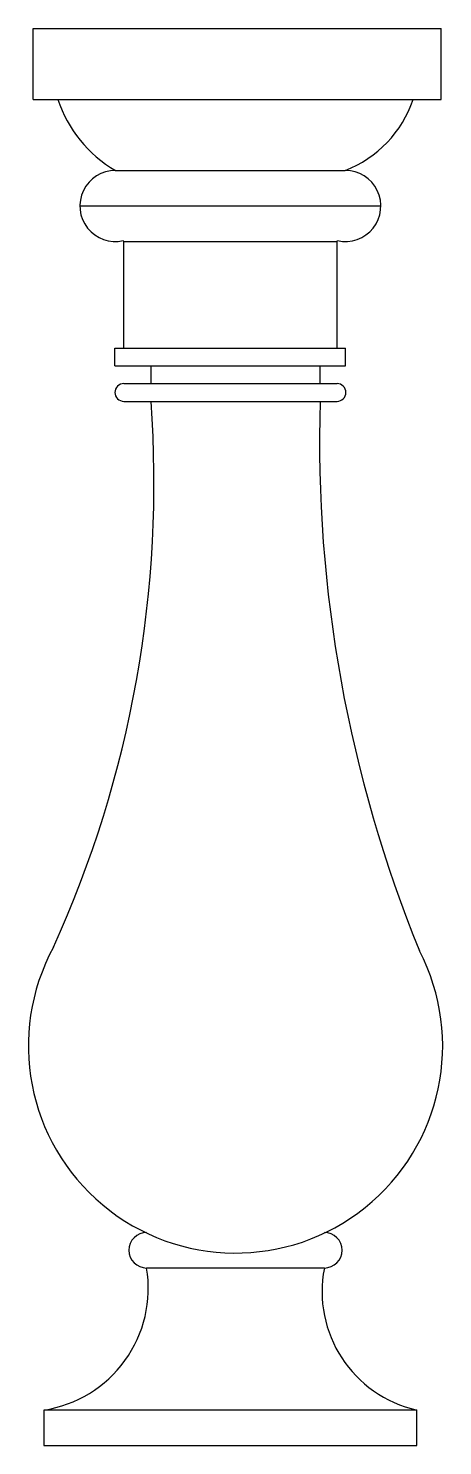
# Model space of a CAD drawing. Extents: x -9565 to -9332, y -3544 to -2746.
import ezdxf

# ---------------------------------------------------------------- set-up
doc = ezdxf.new("R2010")
doc.units = 0
doc.header["$LTSCALE"] = 10
doc.header["$MEASUREMENT"] = 0
doc.layers.get('0').update_dxf_attribs({"linetype": 'CONTINUOUS'})

msp = doc.modelspace()

# ---------------------------------------------------------------- linework, layer by layer
for p, q in [((-9562.79, -2746.39), (-9333.15, -2746.39)), ((-9562.79, -2786.39), (-9562.79, -2746.39)), ((-9333.15, -2786.39), (-9333.15, -2746.39)), ((-9562.79, -2786.39), (-9333.15, -2786.39)), ((-9516.46, -2826.39), (-9387.09, -2826.39)), ((-9536.46, -2846.39), (-9367.09, -2846.39)), ((-9511.75, -2866.39), (-9391.75, -2866.39)), ((-9511.75, -2926.39), (-9511.75, -2866.39)), ((-9391.75, -2926.39), (-9391.75, -2866.39)), ((-9516.72, -2936.39), (-9516.72, -2926.39)), ((-9516.72, -2926.39), (-9387.01, -2926.39)), ((-9387.01, -2936.39), (-9387.01, -2926.39)), ((-9516.72, -2936.39), (-9387.01, -2936.39)), ((-9496.41, -2946.39), (-9496.41, -2936.39)), ((-9401.28, -2946.39), (-9401.28, -2936.39)), ((-9511.75, -2946.39), (-9391.75, -2946.39)), ((-9511.75, -2946.39), (-9391.75, -2946.39)), ((-9511.75, -2946.39), (-9391.75, -2946.39)), ((-9511.75, -2956.39), (-9391.75, -2956.39)), ((-9398.88, -3444.31), (-9498.89, -3444.31)), ((-9556.75, -3524.31), (-9556.75, -3544.31)), ((-9346.75, -3524.31), (-9556.75, -3524.31)), ((-9346.75, -3544.31), (-9346.75, -3524.31)), ((-9556.75, -3544.31), (-9346.75, -3544.31))]:
    msp.add_line(p, q)
for centre, radius, start, end in [((-9479.82, -2763.55), 72.75, 198.30355, 239.75526), ((-9410.85, -2765.46), 65.4, 291.29903, 341.33068), ((-9516.46, -2846.39), 20, 0, 0), ((-9516.46, -2846.39), 20, 90, 282.65144), ((-9387.09, -2846.39), 20, 257.39073, 90), ((-9488.63, -2850.4), 28.12, 213.48381, 214.67847), ((-9418.77, -2849.55), 31.84, 328.06943, 329.0866), ((-9511.75, -2951.39), 5, 90, 270), ((-9391.75, -2951.39), 5, 270, 90), ((-10127.97, -3002.08), 633.21, 335.5995, 4.13709), ((-8639.82, -2978.47), 761.78, 178.33943, 202.14898), ((-9448.88, -3319.31), 116.58, 151.48642, 27.3965), ((-9498.89, -3434.31), 10, 90, 270), ((-9398.88, -3434.31), 10, 270, 90), ((-9567.42, -3455.67), 69.47, 278.83789, 9.41135), ((-9331.77, -3457.57), 68.41, 168.82821, 257.34686)]:
    msp.add_arc(centre, radius, start, end)

doc.saveas('drawing.dxf')
